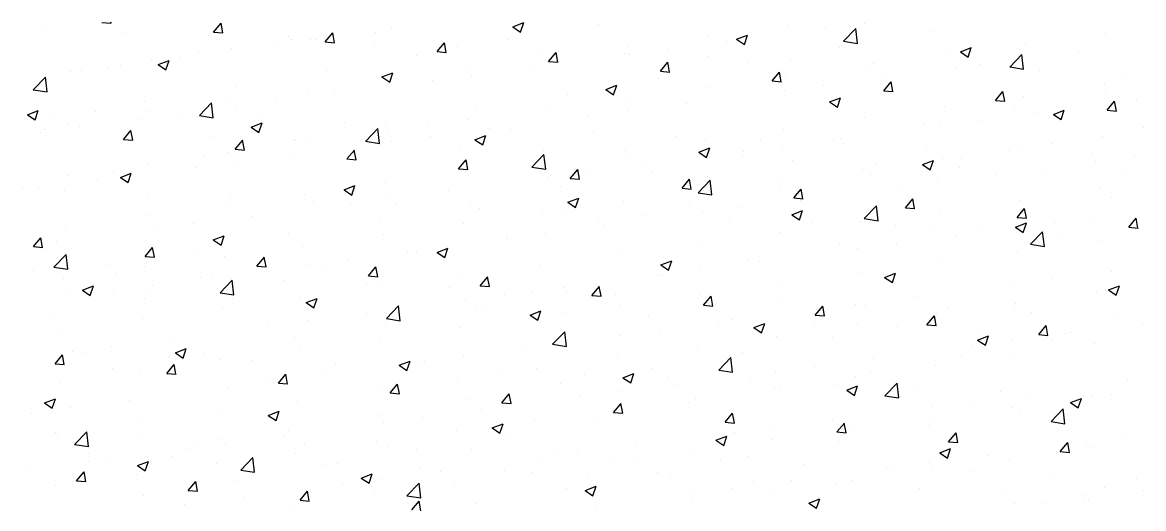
# Model space of a CAD drawing. Header units: millimetres. Extents: x 43168.9 to 43194.6, y -25545.1 to -25543.4.
# Drawn here: x 43183.3431 to 43183.4894, y -25544.8461 to -25544.7826 of the extents above; entities that cross this region are included whole.
import ezdxf

# ---------------------------------------------------------------- set-up
doc = ezdxf.new("R2010")
doc.units = ezdxf.units.MM
doc.header["$LTSCALE"] = 200
doc.layers.add('tarama-zemin_sgh', color=197, linetype='Continuous')

msp = doc.modelspace()

# ---------------------------------------------------------------- linework, layer by layer
at = {"layer": 'tarama-zemin_sgh'}
for p, q in [((43183.35348, -25544.78259), (43183.3547, -25544.7827)), ((43183.35469, -25544.7827), (43183.35466, -25544.78256)), ((43183.36806, -25544.78386), (43183.36904, -25544.7827)), ((43183.36926, -25544.78397), (43183.36903, -25544.7827)), ((43183.39125, -25544.78323), (43183.39125, -25544.78323)), ((43183.40711, -25544.78317), (43183.40853, -25544.78262)), ((43183.40711, -25544.78317), (43183.40812, -25544.78385)), ((43183.40812, -25544.78385), (43183.40853, -25544.78262)), ((43183.41831, -25544.78281), (43183.41831, -25544.78281)), ((43183.44295, -25544.78301), (43183.44295, -25544.78301)), ((43183.45297, -25544.78276), (43183.45297, -25544.78276)), ((43183.3457, -25544.78343), (43183.3457, -25544.78343)), ((43183.35655, -25544.78389), (43183.35655, -25544.78389)), ((43183.3674, -25544.78435), (43183.3674, -25544.78435)), ((43183.36806, -25544.78386), (43183.36927, -25544.78397)), ((43183.37789, -25544.78445), (43183.37789, -25544.78445)), ((43183.38069, -25544.78476), (43183.38069, -25544.78476)), ((43183.38263, -25544.78514), (43183.38361, -25544.78397)), ((43183.38384, -25544.78525), (43183.3836, -25544.78397)), ((43183.38917, -25544.78385), (43183.38917, -25544.78385)), ((43183.43268, -25544.78431), (43183.43268, -25544.78431)), ((43183.43631, -25544.7848), (43183.43773, -25544.78425)), ((43183.43631, -25544.7848), (43183.43732, -25544.78548)), ((43183.43732, -25544.78548), (43183.43773, -25544.78425)), ((43183.44789, -25544.78343), (43183.44789, -25544.78343)), ((43183.45027, -25544.78505), (43183.45185, -25544.7834)), ((43183.45208, -25544.78533), (43183.45185, -25544.7834)), ((43183.46162, -25544.78382), (43183.46162, -25544.78382)), ((43183.4845, -25544.784), (43183.4845, -25544.784)), ((43183.37043, -25544.78606), (43183.37043, -25544.78606)), ((43183.37639, -25544.78554), (43183.37639, -25544.78554)), ((43183.37824, -25544.7848), (43183.37824, -25544.7848)), ((43183.38147, -25544.78487), (43183.38147, -25544.78487)), ((43183.38263, -25544.78514), (43183.38385, -25544.78525)), ((43183.38909, -25544.78526), (43183.38909, -25544.78526)), ((43183.39721, -25544.78641), (43183.39819, -25544.78525)), ((43183.39841, -25544.78652), (43183.39818, -25544.78525)), ((43183.39994, -25544.78572), (43183.39994, -25544.78572)), ((43183.40646, -25544.78484), (43183.40646, -25544.78484)), ((43183.41079, -25544.78618), (43183.41079, -25544.78618)), ((43183.42225, -25544.78574), (43183.42225, -25544.78574)), ((43183.42736, -25544.78614), (43183.42736, -25544.78614)), ((43183.43505, -25544.78512), (43183.43505, -25544.78512)), ((43183.44977, -25544.78585), (43183.44977, -25544.78585)), ((43183.45027, -25544.78505), (43183.45208, -25544.78533)), ((43183.46551, -25544.78642), (43183.46694, -25544.78588)), ((43183.46652, -25544.78711), (43183.46693, -25544.78588)), ((43183.47395, -25544.78552), (43183.47395, -25544.78552)), ((43183.35999, -25544.78749), (43183.35999, -25544.78749)), ((43183.36083, -25544.7881), (43183.36225, -25544.78755)), ((43183.36184, -25544.78878), (43183.36225, -25544.78755)), ((43183.36355, -25544.78722), (43183.36355, -25544.78722)), ((43183.36604, -25544.78649), (43183.36604, -25544.78649)), ((43183.3946, -25544.78688), (43183.3946, -25544.78688)), ((43183.39721, -25544.78641), (43183.39842, -25544.78652)), ((43183.4117, -25544.78726), (43183.4117, -25544.78726)), ((43183.41178, -25544.78769), (43183.41276, -25544.78652)), ((43183.41178, -25544.78769), (43183.413, -25544.7878)), ((43183.41299, -25544.7878), (43183.41275, -25544.78652)), ((43183.42163, -25544.78664), (43183.42163, -25544.78664)), ((43183.42227, -25544.7868), (43183.42227, -25544.7868)), ((43183.43248, -25544.7871), (43183.43248, -25544.7871)), ((43183.44333, -25544.78755), (43183.44333, -25544.78755)), ((43183.46369, -25544.78682), (43183.46369, -25544.78682)), ((43183.46551, -25544.78643), (43183.46652, -25544.78711)), ((43183.47196, -25544.78842), (43183.47354, -25544.78677)), ((43183.47324, -25544.7874), (43183.47324, -25544.7874)), ((43183.47376, -25544.7887), (43183.47354, -25544.78677)), ((43183.48094, -25544.78639), (43183.48094, -25544.78639)), ((43183.34944, -25544.78901), (43183.34944, -25544.78901)), ((43183.35077, -25544.78891), (43183.35077, -25544.78891)), ((43183.35419, -25544.78852), (43183.35419, -25544.78852)), ((43183.35586, -25544.78824), (43183.35586, -25544.78824)), ((43183.36083, -25544.7881), (43183.36184, -25544.78878)), ((43183.38275, -25544.78891), (43183.38275, -25544.78891)), ((43183.39003, -25544.78972), (43183.39146, -25544.78918)), ((43183.39104, -25544.79041), (43183.39146, -25544.78918)), ((43183.40143, -25544.78857), (43183.40143, -25544.78857)), ((43183.40944, -25544.78849), (43183.40944, -25544.78849)), ((43183.42636, -25544.78897), (43183.42734, -25544.7878)), ((43183.42636, -25544.78897), (43183.42757, -25544.78907)), ((43183.42756, -25544.78907), (43183.42733, -25544.7878)), ((43183.43792, -25544.78789), (43183.43792, -25544.78789)), ((43183.44093, -25544.79024), (43183.44191, -25544.78907)), ((43183.44214, -25544.79035), (43183.4419, -25544.78907)), ((43183.45325, -25544.78825), (43183.45325, -25544.78825)), ((43183.45417, -25544.78801), (43183.45417, -25544.78801)), ((43183.46502, -25544.78847), (43183.46502, -25544.78847)), ((43183.46816, -25544.78807), (43183.46816, -25544.78807)), ((43183.47196, -25544.78841), (43183.47376, -25544.78869)), ((43183.47587, -25544.78893), (43183.47587, -25544.78893)), ((43183.34453, -25544.79139), (43183.34612, -25544.78974)), ((43183.34634, -25544.79167), (43183.34611, -25544.78975)), ((43183.39003, -25544.78972), (43183.39104, -25544.79041)), ((43183.391, -25544.79), (43183.391, -25544.79)), ((43183.39666, -25544.79018), (43183.39666, -25544.79018)), ((43183.40174, -25544.78951), (43183.40174, -25544.78951)), ((43183.42607, -25544.78992), (43183.42607, -25544.78992)), ((43183.44093, -25544.79024), (43183.44215, -25544.79035)), ((43183.4427, -25544.78977), (43183.4427, -25544.78977)), ((43183.45532, -25544.78976), (43183.45532, -25544.78976)), ((43183.45551, -25544.79152), (43183.45649, -25544.79035)), ((43183.45671, -25544.79162), (43183.45648, -25544.79035)), ((43183.48672, -25544.78939), (43183.48672, -25544.78939)), ((43183.34453, -25544.79139), (43183.34634, -25544.79167)), ((43183.3709, -25544.79095), (43183.3709, -25544.79095)), ((43183.38044, -25544.79152), (43183.38044, -25544.79152)), ((43183.38382, -25544.79187), (43183.38382, -25544.79187)), ((43183.41422, -25544.79196), (43183.41422, -25544.79196)), ((43183.41924, -25544.79135), (43183.42066, -25544.79081)), ((43183.41924, -25544.79135), (43183.42025, -25544.79203)), ((43183.42025, -25544.79203), (43183.42066, -25544.79081)), ((43183.43243, -25544.79107), (43183.43243, -25544.79107)), ((43183.44254, -25544.79145), (43183.44254, -25544.79145)), ((43183.44763, -25544.79078), (43183.44763, -25544.79078)), ((43183.45551, -25544.79152), (43183.45672, -25544.79162)), ((43183.47008, -25544.79279), (43183.47106, -25544.79162)), ((43183.47129, -25544.7929), (43183.47105, -25544.79162)), ((43183.48426, -25544.79076), (43183.48426, -25544.79076)), ((43183.48448, -25544.79188), (43183.48448, -25544.79188)), ((43183.35905, -25544.79298), (43183.35905, -25544.79298)), ((43183.36622, -25544.79476), (43183.3678, -25544.79311)), ((43183.36802, -25544.79504), (43183.3678, -25544.79311)), ((43183.37018, -25544.79282), (43183.37018, -25544.79282)), ((43183.37104, -25544.79355), (43183.37104, -25544.79355)), ((43183.37613, -25544.79288), (43183.37613, -25544.79288)), ((43183.422, -25544.79251), (43183.422, -25544.79251)), ((43183.42971, -25544.79314), (43183.42971, -25544.79314)), ((43183.44844, -25544.79298), (43183.44986, -25544.79243)), ((43183.44844, -25544.79298), (43183.44945, -25544.79366)), ((43183.44945, -25544.79366), (43183.44986, -25544.79243)), ((43183.47008, -25544.79279), (43183.4713, -25544.7929)), ((43183.4737, -25544.79228), (43183.4737, -25544.79228)), ((43183.48466, -25544.79407), (43183.48563, -25544.7929)), ((43183.48586, -25544.79417), (43183.48563, -25544.7929)), ((43183.48843, -25544.79272), (43183.48843, -25544.79272)), ((43183.34376, -25544.79465), (43183.34518, -25544.7941)), ((43183.34376, -25544.79465), (43183.34477, -25544.79533)), ((43183.34477, -25544.79533), (43183.34518, -25544.79411)), ((43183.3472, -25544.79502), (43183.3472, -25544.79502)), ((43183.35259, -25544.79427), (43183.35259, -25544.79427)), ((43183.35975, -25544.79425), (43183.35975, -25544.79425)), ((43183.36344, -25544.79473), (43183.36344, -25544.79473)), ((43183.36622, -25544.79476), (43183.36802, -25544.79504)), ((43183.40237, -25544.79399), (43183.40237, -25544.79399)), ((43183.41145, -25544.79403), (43183.41145, -25544.79403)), ((43183.41693, -25544.79482), (43183.41693, -25544.79482)), ((43183.42201, -25544.79415), (43183.42201, -25544.79415)), ((43183.45301, -25544.79501), (43183.45301, -25544.79501)), ((43183.46344, -25544.79358), (43183.46344, -25544.79358)), ((43183.47263, -25544.79391), (43183.47263, -25544.79391)), ((43183.4756, -25544.79441), (43183.4756, -25544.79441)), ((43183.47764, -25544.79461), (43183.47906, -25544.79406)), ((43183.47764, -25544.79461), (43183.47865, -25544.79529)), ((43183.47865, -25544.79529), (43183.47906, -25544.79406)), ((43183.48466, -25544.79407), (43183.48587, -25544.79417)), ((43183.34919, -25544.79578), (43183.34919, -25544.79578)), ((43183.35051, -25544.79625), (43183.35051, -25544.79625)), ((43183.35821, -25544.79524), (43183.35821, -25544.79524)), ((43183.37296, -25544.79628), (43183.37438, -25544.79573)), ((43183.37296, -25544.79628), (43183.37397, -25544.79696)), ((43183.37397, -25544.79696), (43183.37438, -25544.79573)), ((43183.37429, -25544.79519), (43183.37429, -25544.79519)), ((43183.38513, -25544.79565), (43183.38513, -25544.79565)), ((43183.38791, -25544.79812), (43183.38949, -25544.79647)), ((43183.38971, -25544.7984), (43183.38949, -25544.79647)), ((43183.39052, -25544.79602), (43183.39052, -25544.79602)), ((43183.39598, -25544.7961), (43183.39598, -25544.7961)), ((43183.40118, -25544.79533), (43183.40118, -25544.79533)), ((43183.46078, -25544.79594), (43183.46078, -25544.79594)), ((43183.46281, -25544.79609), (43183.46281, -25544.79609)), ((43183.4679, -25544.79542), (43183.4679, -25544.79542)), ((43183.48935, -25544.79634), (43183.48935, -25544.79634)), ((43183.34542, -25544.79692), (43183.34542, -25544.79692)), ((43183.34603, -25544.79654), (43183.34603, -25544.79654)), ((43183.3563, -25544.79787), (43183.35728, -25544.79671)), ((43183.3563, -25544.79787), (43183.35752, -25544.79798)), ((43183.35688, -25544.797), (43183.35688, -25544.797)), ((43183.35751, -25544.79798), (43183.35727, -25544.79671)), ((43183.36772, -25544.79746), (43183.36772, -25544.79746)), ((43183.37857, -25544.79792), (43183.37857, -25544.79792)), ((43183.39075, -25544.79676), (43183.39075, -25544.79676)), ((43183.3964, -25544.79752), (43183.3964, -25544.79752)), ((43183.40216, -25544.79791), (43183.40359, -25544.79736)), ((43183.40216, -25544.79791), (43183.40317, -25544.79859)), ((43183.40317, -25544.79859), (43183.40359, -25544.79736)), ((43183.40409, -25544.79651), (43183.40409, -25544.79651)), ((43183.40683, -25544.79656), (43183.40683, -25544.79656)), ((43183.41768, -25544.79702), (43183.41768, -25544.79702)), ((43183.42852, -25544.79748), (43183.42852, -25544.79748)), ((43183.43219, -25544.79784), (43183.43219, -25544.79784)), ((43183.43937, -25544.79794), (43183.43937, -25544.79794)), ((43183.44245, -25544.79654), (43183.44245, -25544.79654)), ((43183.44998, -25544.79778), (43183.44998, -25544.79778)), ((43183.48401, -25544.79752), (43183.48401, -25544.79752)), ((43183.37088, -25544.79915), (43183.37186, -25544.79798)), ((43183.37088, -25544.79915), (43183.37209, -25544.79926)), ((43183.37208, -25544.79926), (43183.37185, -25544.79798)), ((43183.37866, -25544.79806), (43183.37866, -25544.79806)), ((43183.3802, -25544.79828), (43183.3802, -25544.79828)), ((43183.38545, -25544.80042), (43183.38643, -25544.79926)), ((43183.38666, -25544.80053), (43183.38642, -25544.79926)), ((43183.3879, -25544.79812), (43183.38971, -25544.7984)), ((43183.38942, -25544.79837), (43183.38942, -25544.79837)), ((43183.39131, -25544.79819), (43183.39131, -25544.79819)), ((43183.40027, -25544.79883), (43183.40027, -25544.79883)), ((43183.41111, -25544.79929), (43183.41111, -25544.79929)), ((43183.42175, -25544.79927), (43183.42175, -25544.79927)), ((43183.43137, -25544.79953), (43183.43279, -25544.79899)), ((43183.43238, -25544.80022), (43183.43279, -25544.79899)), ((43183.44228, -25544.79879), (43183.44228, -25544.79879)), ((43183.44893, -25544.79798), (43183.44893, -25544.79798)), ((43183.45022, -25544.7984), (43183.45022, -25544.7984)), ((43183.46107, -25544.79885), (43183.46107, -25544.79885)), ((43183.47191, -25544.79931), (43183.47191, -25544.79931)), ((43183.47346, -25544.79905), (43183.47346, -25544.79905)), ((43183.4775, -25544.79837), (43183.4775, -25544.79837)), ((43183.36681, -25544.80009), (43183.36681, -25544.80009)), ((43183.36993, -25544.79959), (43183.36993, -25544.79959)), ((43183.37078, -25544.80089), (43183.37078, -25544.80089)), ((43183.37848, -25544.79988), (43183.37848, -25544.79988)), ((43183.38545, -25544.80042), (43183.38667, -25544.80053)), ((43183.40003, -25544.8017), (43183.40101, -25544.80053)), ((43183.40123, -25544.80181), (43183.401, -25544.80053)), ((43183.40959, -25544.80148), (43183.41117, -25544.79983)), ((43183.4114, -25544.80176), (43183.41117, -25544.79984)), ((43183.4112, -25544.80079), (43183.4112, -25544.80079)), ((43183.42196, -25544.79975), (43183.42196, -25544.79975)), ((43183.43137, -25544.79953), (43183.43238, -25544.80022)), ((43183.43281, -25544.80021), (43183.43281, -25544.80021)), ((43183.43708, -25544.80001), (43183.43708, -25544.80001)), ((43183.4372, -25544.79946), (43183.4372, -25544.79946)), ((43183.44366, -25544.80067), (43183.44366, -25544.80067)), ((43183.46057, -25544.80116), (43183.46199, -25544.80061)), ((43183.46158, -25544.80184), (43183.46199, -25544.80061)), ((43183.46319, -25544.80035), (43183.46319, -25544.80035)), ((43183.46565, -25544.80041), (43183.46565, -25544.80041)), ((43183.48276, -25544.79977), (43183.48276, -25544.79977)), ((43183.48308, -25544.80073), (43183.48308, -25544.80073)), ((43183.48817, -25544.80006), (43183.48817, -25544.80006)), ((43183.35496, -25544.80213), (43183.35496, -25544.80213)), ((43183.35589, -25544.80283), (43183.35731, -25544.80229)), ((43183.3569, -25544.80351), (43183.35731, -25544.80229)), ((43183.3595, -25544.80102), (43183.3595, -25544.80102)), ((43183.36569, -25544.80156), (43183.36569, -25544.80156)), ((43183.40003, -25544.8017), (43183.40124, -25544.80181)), ((43183.40094, -25544.80209), (43183.40094, -25544.80209)), ((43183.40959, -25544.80148), (43183.4114, -25544.80176)), ((43183.4146, -25544.80297), (43183.41558, -25544.80181)), ((43183.41581, -25544.80308), (43183.41557, -25544.80181)), ((43183.41667, -25544.80216), (43183.41667, -25544.80216)), ((43183.42436, -25544.80115), (43183.42436, -25544.80115)), ((43183.42523, -25544.80205), (43183.42523, -25544.80205)), ((43183.45276, -25544.80178), (43183.45276, -25544.80178)), ((43183.4545, -25544.80112), (43183.4545, -25544.80112)), ((43183.46057, -25544.80116), (43183.46158, -25544.80184)), ((43183.46535, -25544.80158), (43183.46535, -25544.80158)), ((43183.4762, -25544.80204), (43183.4762, -25544.80204)), ((43183.34895, -25544.80254), (43183.34895, -25544.80254)), ((43183.35286, -25544.80325), (43183.35286, -25544.80325)), ((43183.35589, -25544.80283), (43183.3569, -25544.80351)), ((43183.3905, -25544.80353), (43183.3905, -25544.80353)), ((43183.41158, -25544.80283), (43183.41158, -25544.80283)), ((43183.4146, -25544.80297), (43183.41582, -25544.80308)), ((43183.42918, -25544.80425), (43183.43016, -25544.80308)), ((43183.43038, -25544.80436), (43183.43015, -25544.80308)), ((43183.43128, -25544.80485), (43183.43286, -25544.8032)), ((43183.43308, -25544.80513), (43183.43286, -25544.8032)), ((43183.4422, -25544.8033), (43183.4422, -25544.8033)), ((43183.4538, -25544.80244), (43183.4538, -25544.80244)), ((43183.46255, -25544.80343), (43183.46255, -25544.80343)), ((43183.47025, -25544.80242), (43183.47025, -25544.80242)), ((43183.48704, -25544.8025), (43183.48704, -25544.8025)), ((43183.34311, -25544.80416), (43183.34311, -25544.80416)), ((43183.34517, -25544.80427), (43183.34517, -25544.80427)), ((43183.34855, -25544.8046), (43183.34855, -25544.8046)), ((43183.3594, -25544.80506), (43183.3594, -25544.80506)), ((43183.37995, -25544.80505), (43183.37995, -25544.80505)), ((43183.38509, -25544.80446), (43183.38651, -25544.80391)), ((43183.38509, -25544.80446), (43183.3861, -25544.80514)), ((43183.3861, -25544.80514), (43183.38651, -25544.80391)), ((43183.39875, -25544.80452), (43183.39875, -25544.80452)), ((43183.41338, -25544.80408), (43183.41338, -25544.80408)), ((43183.42918, -25544.80425), (43183.43039, -25544.80436)), ((43183.43128, -25544.80485), (43183.43308, -25544.80513)), ((43183.43194, -25544.8046), (43183.43194, -25544.8046)), ((43183.44195, -25544.80447), (43183.44195, -25544.80447)), ((43183.44375, -25544.80552), (43183.44473, -25544.80436)), ((43183.44496, -25544.80563), (43183.44472, -25544.80436)), ((43183.45747, -25544.8041), (43183.45747, -25544.8041)), ((43183.48376, -25544.80429), (43183.48376, -25544.80429)), ((43183.36969, -25544.80635), (43183.36969, -25544.80635)), ((43183.37024, -25544.80552), (43183.37024, -25544.80552)), ((43183.38109, -25544.80597), (43183.38109, -25544.80597)), ((43183.38596, -25544.80621), (43183.38596, -25544.80621)), ((43183.39105, -25544.80554), (43183.39105, -25544.80554)), ((43183.39194, -25544.80643), (43183.39194, -25544.80643)), ((43183.40153, -25544.80611), (43183.40153, -25544.80611)), ((43183.41429, -25544.80609), (43183.41572, -25544.80554)), ((43183.41429, -25544.80609), (43183.4153, -25544.80677)), ((43183.4153, -25544.80677), (43183.41571, -25544.80554)), ((43183.42151, -25544.80603), (43183.42151, -25544.80603)), ((43183.4301, -25544.80651), (43183.4301, -25544.80651)), ((43183.44375, -25544.80552), (43183.44497, -25544.80563)), ((43183.44463, -25544.80579), (43183.44463, -25544.80579)), ((43183.45296, -25544.80821), (43183.45455, -25544.80656)), ((43183.45477, -25544.80849), (43183.45455, -25544.80656)), ((43183.45833, -25544.8068), (43183.4593, -25544.80563)), ((43183.45953, -25544.80691), (43183.4593, -25544.80563)), ((43183.47321, -25544.80581), (43183.47321, -25544.80581)), ((43183.48526, -25544.80548), (43183.48526, -25544.80548)), ((43183.35925, -25544.80778), (43183.35925, -25544.80778)), ((43183.37313, -25544.8079), (43183.37313, -25544.8079)), ((43183.38968, -25544.80815), (43183.38968, -25544.80815)), ((43183.40279, -25544.80689), (43183.40279, -25544.80689)), ((43183.41095, -25544.80756), (43183.41095, -25544.80756)), ((43183.41363, -25544.80735), (43183.41363, -25544.80735)), ((43183.42448, -25544.80781), (43183.42448, -25544.80781)), ((43183.43185, -25544.80748), (43183.43185, -25544.80748)), ((43183.43694, -25544.80681), (43183.43694, -25544.80681)), ((43183.44349, -25544.80771), (43183.44492, -25544.80717)), ((43183.44349, -25544.80771), (43183.44451, -25544.8084)), ((43183.44451, -25544.8084), (43183.44492, -25544.80717)), ((43183.45296, -25544.80821), (43183.45477, -25544.80849)), ((43183.45833, -25544.8068), (43183.45954, -25544.80691)), ((43183.46294, -25544.80711), (43183.46294, -25544.80711)), ((43183.4729, -25544.80807), (43183.47388, -25544.80691)), ((43183.4729, -25544.80808), (43183.47411, -25544.80818)), ((43183.47341, -25544.80752), (43183.47341, -25544.80752)), ((43183.47411, -25544.80818), (43183.47387, -25544.80691)), ((43183.48282, -25544.80808), (43183.48282, -25544.80808)), ((43183.48747, -25544.80935), (43183.48845, -25544.80818)), ((43183.48868, -25544.80946), (43183.48845, -25544.80818)), ((43183.3487, -25544.8093), (43183.3487, -25544.8093)), ((43183.36035, -25544.80958), (43183.36035, -25544.80958)), ((43183.36544, -25544.80891), (43183.36544, -25544.80891)), ((43183.40069, -25544.80886), (43183.40069, -25544.80886)), ((43183.41825, -25544.80854), (43183.41825, -25544.80854)), ((43183.41902, -25544.80917), (43183.41902, -25544.80917)), ((43183.43533, -25544.80827), (43183.43533, -25544.80827)), ((43183.44618, -25544.80872), (43183.44618, -25544.80872)), ((43183.45251, -25544.80854), (43183.45251, -25544.80854)), ((43183.45702, -25544.80918), (43183.45702, -25544.80918)), ((43183.46156, -25544.80955), (43183.46156, -25544.80955)), ((43183.46787, -25544.80964), (43183.46787, -25544.80964)), ((43183.4727, -25544.80934), (43183.47412, -25544.80879)), ((43183.4727, -25544.80934), (43183.47371, -25544.81002)), ((43183.47371, -25544.81002), (43183.47412, -25544.8088)), ((43183.47774, -25544.80875), (43183.47774, -25544.80875)), ((43183.48747, -25544.80935), (43183.48869, -25544.80946)), ((43183.34455, -25544.81188), (43183.34553, -25544.81072)), ((43183.34575, -25544.81199), (43183.34552, -25544.81072)), ((43183.36802, -25544.81101), (43183.36944, -25544.81047)), ((43183.36802, -25544.81101), (43183.36903, -25544.8117)), ((43183.36903, -25544.8117), (43183.36944, -25544.81047)), ((43183.37783, -25544.81018), (43183.37783, -25544.81018)), ((43183.39026, -25544.81029), (43183.39026, -25544.81029)), ((43183.40624, -25544.81085), (43183.40624, -25544.81085)), ((43183.4064, -25544.81058), (43183.4064, -25544.81058)), ((43183.41132, -25544.81018), (43183.41132, -25544.81018)), ((43183.44196, -25544.81007), (43183.44196, -25544.81007)), ((43183.4649, -25544.81043), (43183.4649, -25544.81043)), ((43183.47465, -25544.81157), (43183.47623, -25544.80993)), ((43183.47646, -25544.81186), (43183.47623, -25544.80993)), ((43183.47872, -25544.8101), (43183.47872, -25544.8101)), ((43183.48351, -25544.81105), (43183.48351, -25544.81105)), ((43183.34455, -25544.81188), (43183.34576, -25544.81199)), ((43183.34752, -25544.81127), (43183.34752, -25544.81127)), ((43183.35912, -25544.81316), (43183.3601, -25544.81199)), ((43183.36033, -25544.81327), (43183.36009, -25544.81199)), ((43183.36598, -25544.81222), (43183.36598, -25544.81222)), ((43183.3797, -25544.81181), (43183.3797, -25544.81181)), ((43183.3934, -25544.81254), (43183.3934, -25544.81254)), ((43183.39722, -25544.81264), (43183.39864, -25544.81209)), ((43183.39823, -25544.81332), (43183.39864, -25544.81209)), ((43183.43169, -25544.81137), (43183.43169, -25544.81137)), ((43183.44971, -25544.81158), (43183.44971, -25544.81158)), ((43183.45212, -25544.81212), (43183.45212, -25544.81212)), ((43183.45721, -25544.81145), (43183.45721, -25544.81145)), ((43183.47296, -25544.81258), (43183.47296, -25544.81258)), ((43183.47465, -25544.81157), (43183.47646, -25544.81185)), ((43183.34723, -25544.81455), (43183.34881, -25544.8129)), ((43183.34903, -25544.81483), (43183.34881, -25544.8129)), ((43183.35912, -25544.81316), (43183.36034, -25544.81326)), ((43183.36944, -25544.81311), (43183.36944, -25544.81311)), ((43183.3737, -25544.81443), (43183.37468, -25544.81327)), ((43183.3749, -25544.81454), (43183.37467, -25544.81327)), ((43183.38571, -25544.81355), (43183.38571, -25544.81355)), ((43183.39455, -25544.81261), (43183.39455, -25544.81261)), ((43183.39722, -25544.81264), (43183.39823, -25544.81332)), ((43183.42126, -25544.8128), (43183.42126, -25544.8128)), ((43183.42642, -25544.81427), (43183.42784, -25544.81372)), ((43183.42743, -25544.81495), (43183.42784, -25544.81372)), ((43183.43786, -25544.81362), (43183.43786, -25544.81362)), ((43183.43929, -25544.81381), (43183.43929, -25544.81381)), ((43183.4627, -25544.81388), (43183.4627, -25544.81388)), ((43183.34459, -25544.81498), (43183.34459, -25544.81498)), ((43183.34723, -25544.81455), (43183.34903, -25544.81483)), ((43183.35413, -25544.81425), (43183.35413, -25544.81425)), ((43183.35544, -25544.81544), (43183.35544, -25544.81544)), ((43183.35901, -25544.81454), (43183.35901, -25544.81454)), ((43183.3737, -25544.81443), (43183.37491, -25544.81454)), ((43183.38062, -25544.81422), (43183.38062, -25544.81422)), ((43183.38269, -25544.81464), (43183.38269, -25544.81464)), ((43183.38827, -25544.81571), (43183.38925, -25544.81454)), ((43183.38948, -25544.81582), (43183.38924, -25544.81454)), ((43183.41071, -25544.81432), (43183.41071, -25544.81432)), ((43183.42642, -25544.81427), (43183.42743, -25544.81495)), ((43183.42651, -25544.81549), (43183.42651, -25544.81549)), ((43183.43159, -25544.81482), (43183.43159, -25544.81482)), ((43183.45226, -25544.81531), (43183.45226, -25544.81531)), ((43183.45562, -25544.81589), (43183.45705, -25544.81535)), ((43183.45663, -25544.81658), (43183.45705, -25544.81535)), ((43183.48517, -25544.81508), (43183.48517, -25544.81508)), ((43183.34845, -25544.81607), (43183.34845, -25544.81607)), ((43183.36009, -25544.81692), (43183.36009, -25544.81692)), ((43183.36629, -25544.8159), (43183.36629, -25544.8159)), ((43183.36779, -25544.81591), (43183.36779, -25544.81591)), ((43183.36891, -25544.81792), (43183.3705, -25544.81627)), ((43183.37072, -25544.8182), (43183.37049, -25544.81627)), ((43183.37084, -25544.81668), (43183.37084, -25544.81668)), ((43183.37713, -25544.81636), (43183.37713, -25544.81636)), ((43183.38798, -25544.81682), (43183.38798, -25544.81682)), ((43183.38827, -25544.81571), (43183.38949, -25544.81582)), ((43183.40044, -25544.81562), (43183.40044, -25544.81562)), ((43183.40285, -25544.81698), (43183.40383, -25544.81582)), ((43183.40285, -25544.81698), (43183.40406, -25544.81709)), ((43183.40405, -25544.81709), (43183.40382, -25544.81582)), ((43183.42601, -25544.81565), (43183.42601, -25544.81565)), ((43183.44171, -25544.81683), (43183.44171, -25544.81683)), ((43183.45562, -25544.8159), (43183.45663, -25544.81658)), ((43183.47239, -25544.81676), (43183.47239, -25544.81676)), ((43183.47748, -25544.81609), (43183.47748, -25544.81609)), ((43183.48483, -25544.81752), (43183.48625, -25544.81698)), ((43183.48584, -25544.81821), (43183.48625, -25544.81698)), ((43183.34888, -25544.81771), (43183.34888, -25544.81771)), ((43183.35094, -25544.81757), (43183.35237, -25544.81702)), ((43183.35094, -25544.81757), (43183.35195, -25544.81825)), ((43183.35195, -25544.81825), (43183.35237, -25544.81702)), ((43183.355, -25544.81759), (43183.355, -25544.81759)), ((43183.35972, -25544.81817), (43183.35972, -25544.81817)), ((43183.36891, -25544.81791), (43183.37072, -25544.81819)), ((43183.39001, -25544.81705), (43183.39001, -25544.81705)), ((43183.39883, -25544.81727), (43183.39883, -25544.81727)), ((43183.40598, -25544.81819), (43183.40598, -25544.81819)), ((43183.40968, -25544.81773), (43183.40968, -25544.81773)), ((43183.41367, -25544.81718), (43183.41367, -25544.81718)), ((43183.41416, -25544.81769), (43183.41416, -25544.81769)), ((43183.41742, -25544.81826), (43183.4184, -25544.81709)), ((43183.41742, -25544.81826), (43183.41863, -25544.81837)), ((43183.41863, -25544.81837), (43183.41839, -25544.81709)), ((43183.42052, -25544.81819), (43183.42052, -25544.81819)), ((43183.43145, -25544.81813), (43183.43145, -25544.81813)), ((43183.432, -25544.81953), (43183.43297, -25544.81837)), ((43183.4332, -25544.81964), (43183.43297, -25544.81837)), ((43183.45956, -25544.81845), (43183.45956, -25544.81845)), ((43183.48327, -25544.81782), (43183.48327, -25544.81782)), ((43183.48442, -25544.81761), (43183.48442, -25544.81761)), ((43183.48483, -25544.81752), (43183.48584, -25544.81821)), ((43183.35899, -25544.81871), (43183.35899, -25544.81871)), ((43183.36919, -25544.81988), (43183.36919, -25544.81988)), ((43183.37057, -25544.81863), (43183.37057, -25544.81863)), ((43183.37946, -25544.81858), (43183.37946, -25544.81858)), ((43183.38015, -25544.81919), (43183.38157, -25544.81865)), ((43183.38015, -25544.81919), (43183.38116, -25544.81988)), ((43183.38116, -25544.81988), (43183.38157, -25544.81865)), ((43183.38142, -25544.81909), (43183.38142, -25544.81909)), ((43183.3906, -25544.82128), (43183.39218, -25544.81963)), ((43183.3924, -25544.82156), (43183.39218, -25544.81963)), ((43183.39227, -25544.81955), (43183.39227, -25544.81955)), ((43183.40089, -25544.81886), (43183.40089, -25544.81886)), ((43183.40231, -25544.81972), (43183.40231, -25544.81972)), ((43183.42101, -25544.81956), (43183.42101, -25544.81956)), ((43183.43137, -25544.81865), (43183.43137, -25544.81865)), ((43183.432, -25544.81953), (43183.43321, -25544.81964)), ((43183.44222, -25544.81911), (43183.44222, -25544.81911)), ((43183.44657, -25544.82081), (43183.44755, -25544.81964)), ((43183.44778, -25544.82092), (43183.44754, -25544.81964)), ((43183.45186, -25544.81946), (43183.45186, -25544.81946)), ((43183.45307, -25544.81957), (43183.45307, -25544.81957)), ((43183.47257, -25544.81964), (43183.47257, -25544.81964)), ((43183.47271, -25544.81934), (43183.47271, -25544.81934)), ((43183.34714, -25544.82075), (43183.34714, -25544.82075)), ((43183.35876, -25544.82131), (43183.35876, -25544.82131)), ((43183.38806, -25544.82055), (43183.38806, -25544.82055)), ((43183.3906, -25544.82128), (43183.39241, -25544.82156)), ((43183.40311, -25544.82), (43183.40311, -25544.82)), ((43183.40935, -25544.82082), (43183.41077, -25544.82028)), ((43183.40935, -25544.82082), (43183.41036, -25544.8215)), ((43183.41036, -25544.8215), (43183.41077, -25544.82028)), ((43183.41046, -25544.82109), (43183.41046, -25544.82109)), ((43183.41396, -25544.82046), (43183.41396, -25544.82046)), ((43183.42481, -25544.82092), (43183.42481, -25544.82092)), ((43183.44657, -25544.82081), (43183.44778, -25544.82092)), ((43183.44678, -25544.82013), (43183.44678, -25544.82013)), ((43183.46114, -25544.82208), (43183.46212, -25544.82092)), ((43183.46235, -25544.82219), (43183.46212, -25544.82092)), ((43183.46245, -25544.82064), (43183.46245, -25544.82064)), ((43183.46391, -25544.82002), (43183.46391, -25544.82002)), ((43183.47476, -25544.82048), (43183.47476, -25544.82048)), ((43183.48561, -25544.82094), (43183.48561, -25544.82094)), ((43183.34821, -25544.82283), (43183.34821, -25544.82283)), ((43183.37527, -25544.82223), (43183.37527, -25544.82223)), ((43183.38036, -25544.82157), (43183.38036, -25544.82157)), ((43183.39046, -25544.82176), (43183.39046, -25544.82176)), ((43183.4002, -25544.82239), (43183.4002, -25544.82239)), ((43183.42625, -25544.82283), (43183.42625, -25544.82283)), ((43183.43394, -25544.82182), (43183.43394, -25544.82182)), ((43183.43566, -25544.82138), (43183.43566, -25544.82138)), ((43183.43855, -25544.82245), (43183.43997, -25544.8219)), ((43183.43855, -25544.82245), (43183.43956, -25544.82313)), ((43183.43956, -25544.82313), (43183.43997, -25544.8219)), ((43183.4465, -25544.82184), (43183.4465, -25544.82184)), ((43183.45202, -25544.82207), (43183.45202, -25544.82207)), ((43183.45735, -25544.8223), (43183.45735, -25544.8223)), ((43183.46072, -25544.82167), (43183.46072, -25544.82167)), ((43183.46114, -25544.82208), (43183.46236, -25544.82219)), ((43183.4682, -25544.82275), (43183.4682, -25544.82275)), ((43183.47572, -25544.82336), (43183.4767, -25544.82219)), ((43183.47693, -25544.82347), (43183.47669, -25544.82219)), ((43183.48929, -25544.82207), (43183.48929, -25544.82207)), ((43183.36244, -25544.82392), (43183.36244, -25544.82392)), ((43183.3786, -25544.82379), (43183.3786, -25544.82379)), ((43183.38976, -25544.82382), (43183.38976, -25544.82382)), ((43183.41229, -25544.82464), (43183.41387, -25544.82299)), ((43183.41409, -25544.82492), (43183.41387, -25544.82299)), ((43183.42116, -25544.8235), (43183.42116, -25544.8235)), ((43183.44146, -25544.8236), (43183.44146, -25544.8236)), ((43183.44887, -25544.82371), (43183.44887, -25544.82371)), ((43183.46775, -25544.82408), (43183.46918, -25544.82353)), ((43183.46775, -25544.82408), (43183.46876, -25544.82476)), ((43183.46876, -25544.82476), (43183.46918, -25544.82353)), ((43183.47213, -25544.8241), (43183.47213, -25544.8241)), ((43183.47572, -25544.82336), (43183.47693, -25544.82347)), ((43183.47744, -25544.8241), (43183.47744, -25544.8241)), ((43183.47904, -25544.82321), (43183.47904, -25544.82321)), ((43183.47983, -25544.82309), (43183.47983, -25544.82309)), ((43183.34966, -25544.82561), (43183.34966, -25544.82561)), ((43183.35474, -25544.82494), (43183.35474, -25544.82494)), ((43183.36307, -25544.82575), (43183.3645, -25544.8252)), ((43183.36307, -25544.82575), (43183.36408, -25544.82643)), ((43183.36408, -25544.82643), (43183.36449, -25544.8252)), ((43183.37921, -25544.82534), (43183.37921, -25544.82534)), ((43183.40833, -25544.82519), (43183.40833, -25544.82519)), ((43183.41228, -25544.82464), (43183.41409, -25544.82492)), ((43183.4312, -25544.8249), (43183.4312, -25544.8249)), ((43183.43702, -25544.82574), (43183.43702, -25544.82574)), ((43183.46705, -25544.82477), (43183.46705, -25544.82477)), ((43183.48302, -25544.82458), (43183.48302, -25544.82458)), ((43183.34737, -25544.82717), (43183.34835, -25544.826)), ((43183.34737, -25544.82717), (43183.34858, -25544.82727)), ((43183.34857, -25544.82728), (43183.34834, -25544.826)), ((43183.3514, -25544.82577), (43183.3514, -25544.82577)), ((43183.36224, -25544.82623), (43183.36224, -25544.82623)), ((43183.36675, -25544.82582), (43183.36675, -25544.82582)), ((43183.36895, -25544.82664), (43183.36895, -25544.82664)), ((43183.37309, -25544.82669), (43183.37309, -25544.82669)), ((43183.38394, -25544.82714), (43183.38394, -25544.82714)), ((43183.39228, -25544.82738), (43183.3937, -25544.82683)), ((43183.39329, -25544.82806), (43183.3937, -25544.82683)), ((43183.39554, -25544.82688), (43183.39554, -25544.82688)), ((43183.40063, -25544.82621), (43183.40063, -25544.82621)), ((43183.42077, -25544.82633), (43183.42077, -25544.82633)), ((43183.43397, -25544.82801), (43183.43555, -25544.82636)), ((43183.43578, -25544.82829), (43183.43555, -25544.82636)), ((43183.45421, -25544.82646), (43183.45421, -25544.82646)), ((43183.46559, -25544.82614), (43183.46559, -25544.82614)), ((43183.47247, -25544.82611), (43183.47247, -25544.82611)), ((43183.3549, -25544.82786), (43183.3549, -25544.82786)), ((43183.35851, -25544.82807), (43183.35851, -25544.82807)), ((43183.36194, -25544.82844), (43183.36292, -25544.82728)), ((43183.36194, -25544.82844), (43183.36316, -25544.82855)), ((43183.36315, -25544.82855), (43183.36291, -25544.82728)), ((43183.37652, -25544.82972), (43183.3775, -25544.82855)), ((43183.37772, -25544.82983), (43183.37749, -25544.82855)), ((43183.38271, -25544.82857), (43183.38271, -25544.82857)), ((43183.39227, -25544.82738), (43183.39329, -25544.82806)), ((43183.39479, -25544.8276), (43183.39479, -25544.8276)), ((43183.40563, -25544.82806), (43183.40563, -25544.82806)), ((43183.41021, -25544.82785), (43183.41021, -25544.82785)), ((43183.41648, -25544.82852), (43183.41648, -25544.82852)), ((43183.42148, -25544.829), (43183.4229, -25544.82846)), ((43183.42249, -25544.82969), (43183.4229, -25544.82846)), ((43183.42517, -25544.82778), (43183.42517, -25544.82778)), ((43183.43397, -25544.828), (43183.43578, -25544.82828)), ((43183.44143, -25544.82815), (43183.44143, -25544.82815)), ((43183.44652, -25544.82748), (43183.44652, -25544.82748)), ((43183.45374, -25544.82817), (43183.45374, -25544.82817)), ((43183.4622, -25544.82741), (43183.4622, -25544.82741)), ((43183.34796, -25544.8296), (43183.34796, -25544.8296)), ((43183.37502, -25544.82958), (43183.37502, -25544.82958)), ((43183.37652, -25544.82972), (43183.37773, -25544.82982)), ((43183.39109, -25544.83099), (43183.39207, -25544.82983)), ((43183.3923, -25544.8311), (43183.39206, -25544.82983)), ((43183.39995, -25544.82915), (43183.39995, -25544.82915)), ((43183.41332, -25544.82981), (43183.41332, -25544.82981)), ((43183.42148, -25544.829), (43183.42249, -25544.82969)), ((43183.42733, -25544.82898), (43183.42733, -25544.82898)), ((43183.4286, -25544.82984), (43183.4286, -25544.82984)), ((43183.43818, -25544.82944), (43183.43818, -25544.82944)), ((43183.44902, -25544.82989), (43183.44902, -25544.82989)), ((43183.45068, -25544.83063), (43183.4521, -25544.83008)), ((43183.45169, -25544.83131), (43183.4521, -25544.83008)), ((43183.45177, -25544.82884), (43183.45177, -25544.82884)), ((43183.45566, -25544.83137), (43183.45724, -25544.82972)), ((43183.45746, -25544.83165), (43183.45724, -25544.82972)), ((43183.48732, -25544.82942), (43183.48732, -25544.82942)), ((43183.36993, -25544.83025), (43183.36993, -25544.83025)), ((43183.38952, -25544.83058), (43183.38952, -25544.83058)), ((43183.39109, -25544.83099), (43183.3923, -25544.8311)), ((43183.40567, -25544.83227), (43183.40664, -25544.8311)), ((43183.40687, -25544.83238), (43183.40664, -25544.8311)), ((43183.41581, -25544.83152), (43183.41581, -25544.83152)), ((43183.4209, -25544.83085), (43183.4209, -25544.83085)), ((43183.44122, -25544.83036), (43183.44122, -25544.83036)), ((43183.44189, -25544.8302), (43183.44189, -25544.8302)), ((43183.45068, -25544.83063), (43183.45169, -25544.83131)), ((43183.45566, -25544.83137), (43183.45746, -25544.83165)), ((43183.45987, -25544.83035), (43183.45987, -25544.83035)), ((43183.47072, -25544.83081), (43183.47072, -25544.83081)), ((43183.47448, -25544.83111), (43183.47448, -25544.83111)), ((43183.48156, -25544.83127), (43183.48156, -25544.83127)), ((43183.48277, -25544.83135), (43183.48277, -25544.83135)), ((43183.4852, -25544.83121), (43183.4852, -25544.83121)), ((43183.346, -25544.8323), (43183.34742, -25544.83176)), ((43183.346, -25544.8323), (43183.34701, -25544.83298)), ((43183.34701, -25544.83298), (43183.34742, -25544.83176)), ((43183.3494, -25544.83295), (43183.3494, -25544.83295)), ((43183.3571, -25544.83194), (43183.3571, -25544.83194)), ((43183.37896, -25544.83211), (43183.37896, -25544.83211)), ((43183.40147, -25544.83185), (43183.40147, -25544.83185)), ((43183.40567, -25544.83227), (43183.40688, -25544.83237)), ((43183.42024, -25544.83354), (43183.42122, -25544.83238)), ((43183.42145, -25544.83365), (43183.42121, -25544.83238)), ((43183.43004, -25544.83224), (43183.43004, -25544.83224)), ((43183.43095, -25544.83166), (43183.43095, -25544.83166)), ((43183.4617, -25544.83279), (43183.4617, -25544.83279)), ((43183.46679, -25544.83212), (43183.46679, -25544.83212)), ((43183.47222, -25544.83287), (43183.47222, -25544.83287)), ((43183.47988, -25544.83226), (43183.48131, -25544.83171)), ((43183.47988, -25544.83226), (43183.48089, -25544.83294)), ((43183.48089, -25544.83294), (43183.4813, -25544.83171)), ((43183.34431, -25544.83362), (43183.34431, -25544.83362)), ((43183.3687, -25544.83341), (43183.3687, -25544.83341)), ((43183.3752, -25544.83393), (43183.37662, -25544.83338)), ((43183.3752, -25544.83393), (43183.37621, -25544.83461)), ((43183.37621, -25544.83461), (43183.37662, -25544.83338)), ((43183.38962, -25544.83388), (43183.38962, -25544.83388)), ((43183.39529, -25544.83422), (43183.39529, -25544.83422)), ((43183.40298, -25544.83321), (43183.40298, -25544.83321)), ((43183.41819, -25544.83427), (43183.41819, -25544.83427)), ((43183.42024, -25544.83354), (43183.42145, -25544.83365)), ((43183.42052, -25544.83309), (43183.42052, -25544.83309)), ((43183.43481, -25544.83482), (43183.43579, -25544.83365)), ((43183.43602, -25544.83493), (43183.43579, -25544.83365)), ((43183.44887, -25544.83448), (43183.44887, -25544.83448)), ((43183.46196, -25544.83417), (43183.46196, -25544.83417)), ((43183.47335, -25544.83325), (43183.47335, -25544.83325)), ((43183.47734, -25544.83473), (43183.47893, -25544.83308)), ((43183.47915, -25544.83501), (43183.47893, -25544.83308)), ((43183.35826, -25544.83484), (43183.35826, -25544.83484)), ((43183.37777, -25544.83591), (43183.37777, -25544.83591)), ((43183.3902, -25544.83489), (43183.3902, -25544.83489)), ((43183.3997, -25544.83592), (43183.3997, -25544.83592)), ((43183.4044, -25544.83556), (43183.40583, -25544.83501)), ((43183.4044, -25544.83556), (43183.40541, -25544.83624)), ((43183.40541, -25544.83624), (43183.40583, -25544.83501)), ((43183.40997, -25544.83462), (43183.40997, -25544.83462)), ((43183.43481, -25544.83482), (43183.43603, -25544.83493)), ((43183.44117, -25544.83549), (43183.44117, -25544.83549)), ((43183.44939, -25544.83609), (43183.45037, -25544.83493)), ((43183.4506, -25544.8362), (43183.45036, -25544.83493)), ((43183.45152, -25544.8356), (43183.45152, -25544.8356)), ((43183.4615, -25544.83528), (43183.4615, -25544.83528)), ((43183.47734, -25544.83473), (43183.47915, -25544.83501)), ((43183.34744, -25544.83615), (43183.34744, -25544.83615)), ((43183.34771, -25544.83636), (43183.34771, -25544.83636)), ((43183.34992, -25544.83771), (43183.3515, -25544.83606)), ((43183.35173, -25544.83799), (43183.3515, -25544.83606)), ((43183.35829, -25544.83661), (43183.35829, -25544.83661)), ((43183.36914, -25544.83707), (43183.36914, -25544.83707)), ((43183.37737, -25544.83658), (43183.37737, -25544.83658)), ((43183.38927, -25544.83735), (43183.38927, -25544.83735)), ((43183.40634, -25544.83631), (43183.40634, -25544.83631)), ((43183.43361, -25544.83718), (43183.43503, -25544.83664)), ((43183.43361, -25544.83718), (43183.43462, -25544.83787)), ((43183.43462, -25544.83787), (43183.43503, -25544.83664)), ((43183.43608, -25544.83616), (43183.43608, -25544.83616)), ((43183.44097, -25544.83712), (43183.44097, -25544.83712)), ((43183.44939, -25544.83609), (43183.4506, -25544.8362)), ((43183.44965, -25544.83732), (43183.44965, -25544.83732)), ((43183.46396, -25544.83737), (43183.46494, -25544.8362)), ((43183.46396, -25544.83737), (43183.46518, -25544.83748)), ((43183.46517, -25544.83748), (43183.46494, -25544.8362)), ((43183.48197, -25544.83743), (43183.48197, -25544.83743)), ((43183.48706, -25544.83676), (43183.48706, -25544.83676)), ((43183.34992, -25544.83771), (43183.35173, -25544.83799)), ((43183.35173, -25544.83888), (43183.35173, -25544.83888)), ((43183.36458, -25544.83826), (43183.36458, -25544.83826)), ((43183.36592, -25544.83795), (43183.36592, -25544.83795)), ((43183.36967, -25544.83759), (43183.36967, -25544.83759)), ((43183.37871, -25544.83887), (43183.37871, -25544.83887)), ((43183.37998, -25544.83753), (43183.37998, -25544.83753)), ((43183.39083, -25544.83799), (43183.39083, -25544.83799)), ((43183.39449, -25544.83834), (43183.39449, -25544.83834)), ((43183.40168, -25544.83844), (43183.40168, -25544.83844)), ((43183.41252, -25544.8389), (43183.41252, -25544.8389)), ((43183.41556, -25544.83886), (43183.41556, -25544.83886)), ((43183.42325, -25544.83785), (43183.42325, -25544.83785)), ((43183.43071, -25544.83843), (43183.43071, -25544.83843)), ((43183.46281, -25544.83881), (43183.46423, -25544.83827)), ((43183.46281, -25544.83881), (43183.46382, -25544.83949)), ((43183.46382, -25544.83949), (43183.46423, -25544.83827)), ((43183.47854, -25544.83864), (43183.47952, -25544.83748)), ((43183.47854, -25544.83864), (43183.47975, -25544.83875)), ((43183.47975, -25544.83875), (43183.47951, -25544.83748)), ((43183.48253, -25544.83811), (43183.48253, -25544.83811)), ((43183.35175, -25544.83995), (43183.35175, -25544.83995)), ((43183.35407, -25544.83998), (43183.35407, -25544.83998)), ((43183.35813, -25544.84048), (43183.35955, -25544.83994)), ((43183.35914, -25544.84117), (43183.35955, -25544.83994)), ((43183.36257, -25544.83934), (43183.36257, -25544.83934)), ((43183.36845, -25544.84017), (43183.36845, -25544.84017)), ((43183.37161, -25544.84107), (43183.37319, -25544.83942)), ((43183.37341, -25544.84135), (43183.37319, -25544.83942)), ((43183.37342, -25544.8398), (43183.37342, -25544.8398)), ((43183.38263, -25544.84038), (43183.38263, -25544.84038)), ((43183.38427, -25544.84026), (43183.38427, -25544.84026)), ((43183.41047, -25544.83953), (43183.41047, -25544.83953)), ((43183.42027, -25544.83986), (43183.42027, -25544.83986)), ((43183.42337, -25544.83936), (43183.42337, -25544.83936)), ((43183.43422, -25544.83982), (43183.43422, -25544.83982)), ((43183.4378, -25544.83935), (43183.4378, -25544.83935)), ((43183.44507, -25544.84028), (43183.44507, -25544.84028)), ((43183.46144, -25544.84013), (43183.46144, -25544.84013)), ((43183.46914, -25544.83912), (43183.46914, -25544.83912)), ((43183.47197, -25544.83963), (43183.47197, -25544.83963)), ((43183.34405, -25544.84097), (43183.34405, -25544.84097)), ((43183.35019, -25544.84245), (43183.35117, -25544.84129)), ((43183.35139, -25544.84256), (43183.35116, -25544.84129)), ((43183.35802, -25544.8416), (43183.35802, -25544.8416)), ((43183.35813, -25544.84048), (43183.35914, -25544.84117)), ((43183.37161, -25544.84107), (43183.37341, -25544.84135)), ((43183.38733, -25544.84211), (43183.38875, -25544.84156)), ((43183.38834, -25544.84279), (43183.38875, -25544.84156)), ((43183.39511, -25544.84072), (43183.39511, -25544.84072)), ((43183.39764, -25544.84122), (43183.39764, -25544.84122)), ((43183.40596, -25544.84117), (43183.40596, -25544.84117)), ((43183.40972, -25544.84138), (43183.40972, -25544.84138)), ((43183.41681, -25544.84163), (43183.41681, -25544.84163)), ((43183.42595, -25544.84138), (43183.42595, -25544.84138)), ((43183.45591, -25544.84074), (43183.45591, -25544.84074)), ((43183.45635, -25544.8408), (43183.45635, -25544.8408)), ((43183.46171, -25544.84094), (43183.46171, -25544.84094)), ((43183.46676, -25544.84119), (43183.46676, -25544.84119)), ((43183.47761, -25544.84165), (43183.47761, -25544.84165)), ((43183.34746, -25544.84313), (43183.34746, -25544.84313)), ((43183.35019, -25544.84245), (43183.3514, -25544.84256)), ((43183.36476, -25544.84373), (43183.36574, -25544.84256)), ((43183.36597, -25544.84384), (43183.36573, -25544.84256)), ((43183.37078, -25544.84241), (43183.37078, -25544.84241)), ((43183.38485, -25544.84291), (43183.38485, -25544.84291)), ((43183.38733, -25544.84211), (43183.38834, -25544.84279)), ((43183.38994, -25544.84224), (43183.38994, -25544.84224)), ((43183.39329, -25544.84444), (43183.39488, -25544.84279)), ((43183.3951, -25544.84472), (43183.39487, -25544.84279)), ((43183.39945, -25544.84268), (43183.39945, -25544.84268)), ((43183.41653, -25544.84374), (43183.41796, -25544.84319)), ((43183.41754, -25544.84442), (43183.41796, -25544.84319)), ((43183.42766, -25544.84209), (43183.42766, -25544.84209)), ((43183.4385, -25544.84255), (43183.4385, -25544.84255)), ((43183.44352, -25544.84249), (43183.44352, -25544.84249)), ((43183.44935, -25544.84301), (43183.44935, -25544.84301)), ((43183.45128, -25544.84237), (43183.45128, -25544.84237)), ((43183.48845, -25544.84211), (43183.48845, -25544.84211)), ((43183.35893, -25544.84444), (43183.35893, -25544.84444)), ((43183.36476, -25544.84373), (43183.36597, -25544.84383)), ((43183.37202, -25544.8446), (43183.37202, -25544.8446)), ((43183.37934, -25544.845), (43183.38031, -25544.84384)), ((43183.38054, -25544.84511), (43183.38031, -25544.84384)), ((43183.38902, -25544.84411), (43183.38902, -25544.84411)), ((43183.39329, -25544.84443), (43183.3951, -25544.84471)), ((43183.4141, -25544.84342), (43183.4141, -25544.84342)), ((43183.41653, -25544.84374), (43183.41754, -25544.84442)), ((43183.43074, -25544.84418), (43183.43074, -25544.84418)), ((43183.43583, -25544.84351), (43183.43583, -25544.84351)), ((43183.44072, -25544.84389), (43183.44072, -25544.84389)), ((43183.4602, -25544.84347), (43183.4602, -25544.84347)), ((43183.47104, -25544.84392), (43183.47104, -25544.84392)), ((43183.48171, -25544.84478), (43183.48171, -25544.84478)), ((43183.48189, -25544.84438), (43183.48189, -25544.84438)), ((43183.48436, -25544.84334), (43183.48436, -25544.84334)), ((43183.48941, -25544.84376), (43183.48941, -25544.84376)), ((43183.36432, -25544.84561), (43183.36432, -25544.84561)), ((43183.37847, -25544.84564), (43183.37847, -25544.84564)), ((43183.37934, -25544.845), (43183.38055, -25544.84511)), ((43183.39391, -25544.84628), (43183.39489, -25544.84511)), ((43183.39512, -25544.84639), (43183.39488, -25544.84511)), ((43183.40225, -25544.84545), (43183.40225, -25544.84545)), ((43183.41791, -25544.84587), (43183.41791, -25544.84587)), ((43183.43046, -25544.84519), (43183.43046, -25544.84519)), ((43183.44574, -25544.84537), (43183.44716, -25544.84482)), ((43183.44574, -25544.84537), (43183.44675, -25544.84605)), ((43183.44675, -25544.84605), (43183.44716, -25544.84482)), ((43183.47251, -25544.84537), (43183.47251, -25544.84537)), ((43183.47663, -25544.84545), (43183.47663, -25544.84545)), ((43183.48228, -25544.84488), (43183.48228, -25544.84488))]:
    msp.add_line(p, q, dxfattribs=at)

doc.saveas('drawing.dxf')
